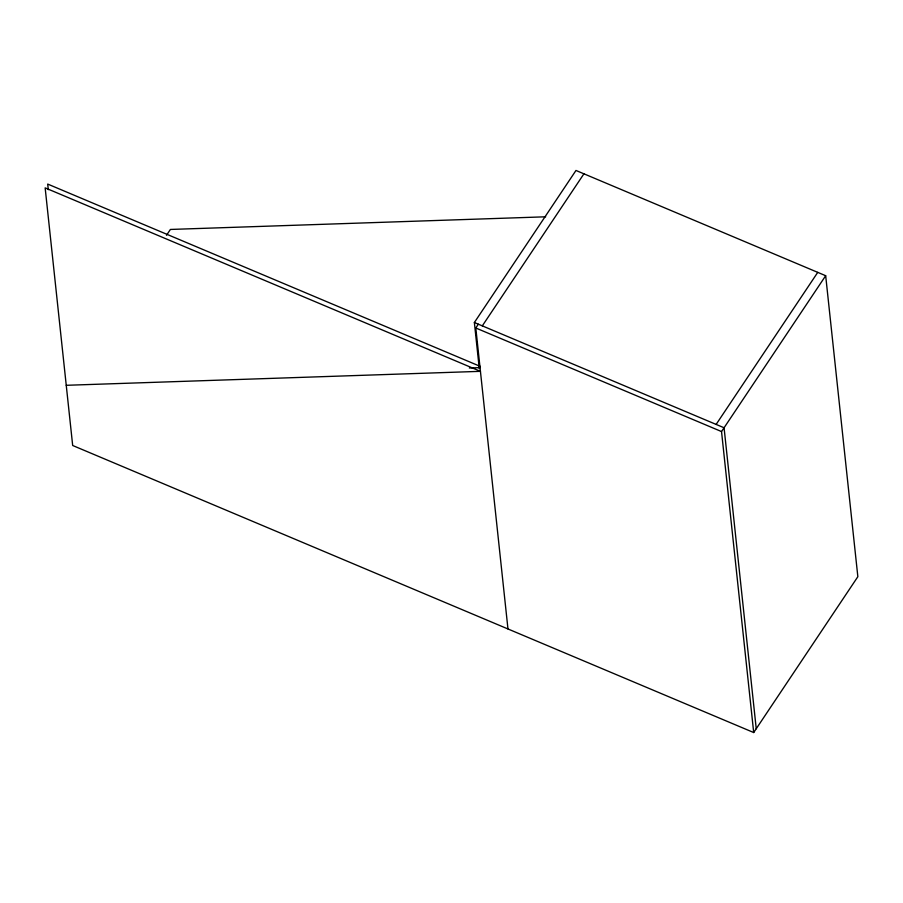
<?xml version="1.0" encoding="UTF-8"?>
<svg xmlns="http://www.w3.org/2000/svg" width="903" height="903" viewBox="0 0 903 903"><rect width="100%" height="100%" fill="white"/><g stroke="black" fill="none" stroke-linecap="round" stroke-linejoin="round"><path stroke-width="1.35" d="M166.491 235.299L170.396 229.452L545.672 216.799M479.29 368.593L474.368 322.518L575.979 170.464L825.681 275.708L857.85 576.69L753.7 732.536L72.68 445.495L45.15 187.869L480.43 371.336L66.246 385.299M507.971 628.962L475.802 327.992L478.342 324.188M482.315 325.859L583.925 173.816M716.135 424.41L817.746 272.367M753.7 732.536L721.531 431.566L825.681 275.708M469.357 367.995L480.159 367.623M474.368 322.518L724.071 427.762L756.24 728.732M475.802 327.992L721.531 431.566M480.373 366.437L47.69 184.065L48.288 189.664"/></g></svg>
